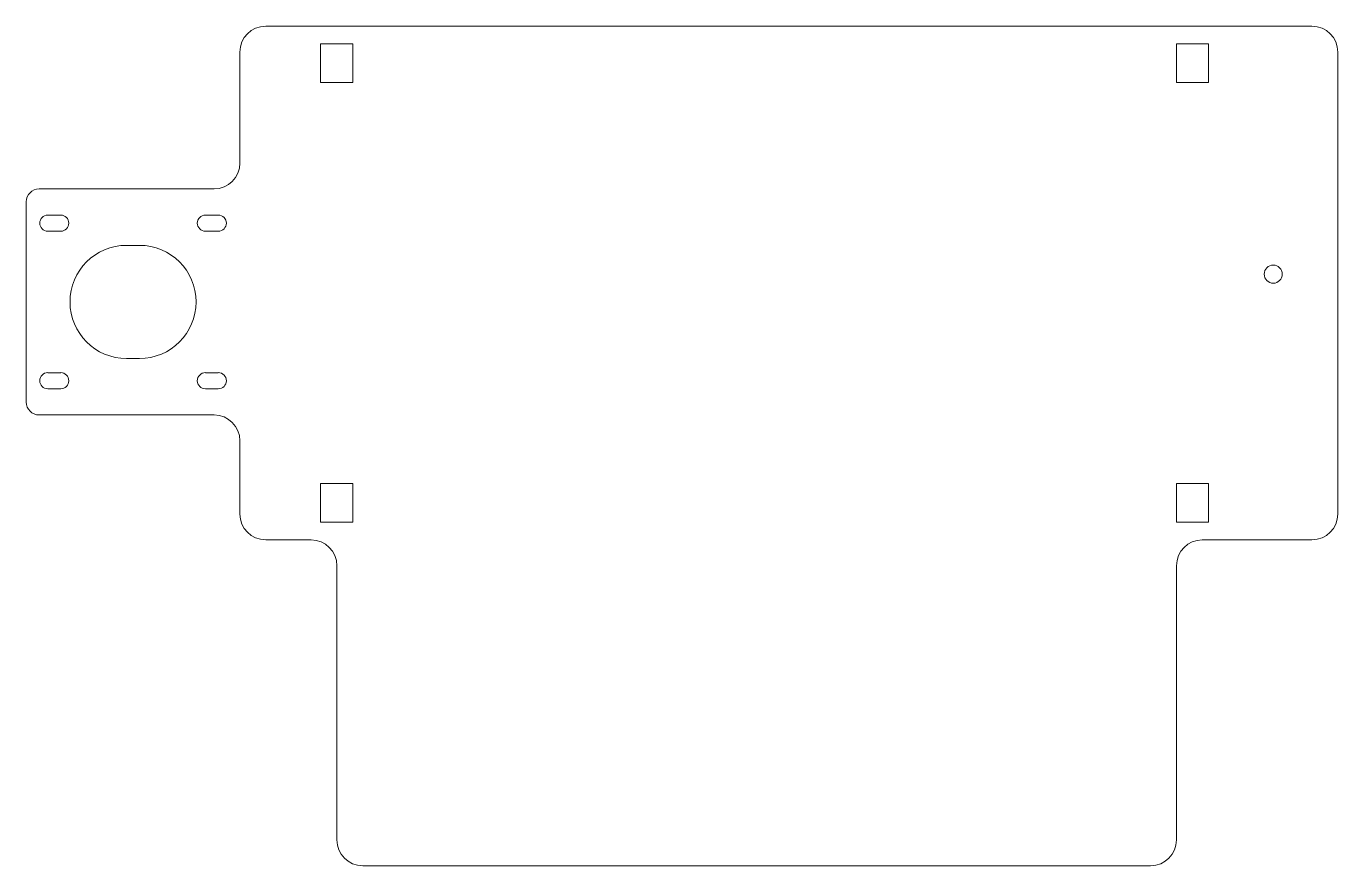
# Model space of a CAD drawing. Header units: inches. Extents: x 0.4 to 10.6, y 0.6 to 7.1.
import ezdxf

# ---------------------------------------------------------------- set-up
doc = ezdxf.new("R2010")
doc.units = ezdxf.units.IN
doc.header["$MEASUREMENT"] = 0

msp = doc.modelspace()

# ---------------------------------------------------------------- linework, layer by layer
at = {"color": 7, "linetype": 'Continuous', "lineweight": 15}
for p, q in [((10.391, 7.072), (2.291, 7.072)), ((2.966, 6.936), (2.716, 6.936)), ((2.716, 6.936), (2.716, 6.636)), ((2.966, 6.636), (2.966, 6.936)), ((9.591, 6.936), (9.341, 6.936)), ((9.341, 6.936), (9.341, 6.636)), ((9.591, 6.636), (9.591, 6.936)), ((2.091, 6.012), (2.091, 6.872)), ((10.591, 3.295), (10.591, 6.872)), ((2.716, 6.636), (2.966, 6.636)), ((9.341, 6.636), (9.591, 6.636)), ((0.537, 5.812), (1.891, 5.812)), ((0.437, 5.712), (0.437, 4.162)), ((0.704, 5.61), (0.604, 5.61)), ((1.924, 5.61), (1.824, 5.61)), ((0.604, 5.485), (0.704, 5.485)), ((1.824, 5.485), (1.924, 5.485)), ((1.314, 5.375), (1.214, 5.375)), ((1.214, 4.499), (1.314, 4.499)), ((0.704, 4.389), (0.604, 4.389)), ((1.924, 4.389), (1.824, 4.389)), ((0.604, 4.264), (0.704, 4.264)), ((1.824, 4.264), (1.924, 4.264)), ((1.891, 4.062), (0.537, 4.062)), ((2.091, 3.295), (2.091, 3.862)), ((2.966, 3.531), (2.716, 3.531)), ((2.716, 3.531), (2.716, 3.231)), ((2.966, 3.231), (2.966, 3.531)), ((9.591, 3.531), (9.341, 3.531)), ((9.341, 3.531), (9.341, 3.231)), ((9.591, 3.231), (9.591, 3.531)), ((2.716, 3.231), (2.966, 3.231)), ((9.341, 3.231), (9.591, 3.231)), ((2.642, 3.095), (2.291, 3.095)), ((10.391, 3.095), (9.542, 3.095)), ((2.842, 0.772), (2.842, 2.895)), ((9.342, 2.895), (9.342, 0.772)), ((3.042, 0.572), (9.142, 0.572))]:
    msp.add_line(p, q, dxfattribs=at)
msp.add_circle((10.091, 5.152), 0.07, dxfattribs=at)
for centre, radius, start, end in [((2.291, 6.872), 0.2, 90, 180), ((10.391, 6.872), 0.2, 0, 90), ((1.891, 6.012), 0.2, 270, 0), ((0.537, 5.712), 0.1, 90, 180), ((0.604, 5.547), 0.0625, 90, 270), ((0.704, 5.547), 0.0625, 270, 90), ((1.824, 5.547), 0.0625, 90, 270), ((1.924, 5.547), 0.0625, 270, 90), ((1.214, 4.937), 0.438, 90, 270), ((1.314, 4.937), 0.438, 270, 90), ((0.604, 4.327), 0.0625, 90, 270), ((0.704, 4.327), 0.0625, 270, 90), ((1.824, 4.327), 0.0625, 90, 270), ((1.924, 4.327), 0.0625, 270, 90), ((0.537, 4.162), 0.1, 180, 270), ((1.891, 3.862), 0.2, 0, 90), ((2.291, 3.295), 0.2, 180, 270), ((10.391, 3.295), 0.2, 270, 0), ((2.642, 2.895), 0.2, 0, 90), ((9.542, 2.895), 0.2, 90, 180), ((3.042, 0.772), 0.2, 180, 270), ((9.142, 0.772), 0.2, 270, 0)]:
    msp.add_arc(centre, radius, start, end, dxfattribs=at)

doc.saveas('drawing.dxf')
